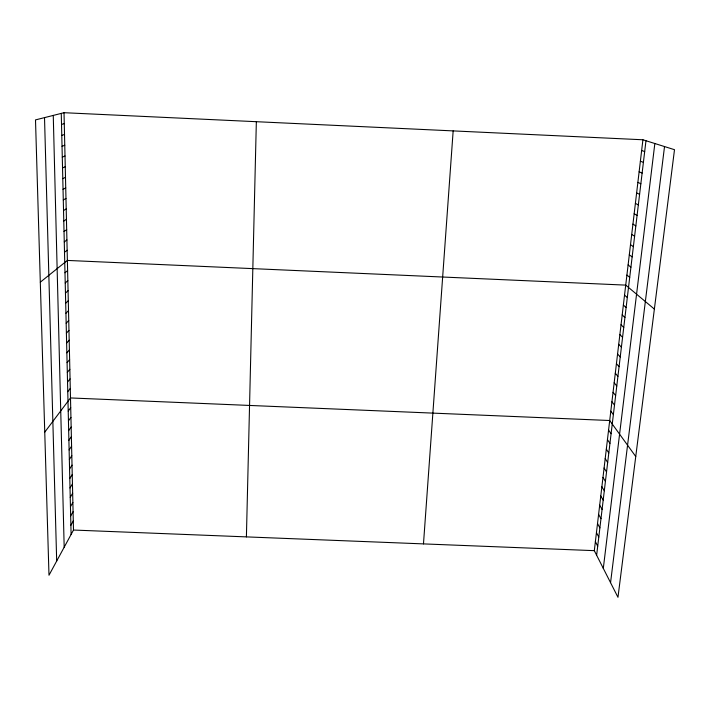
<?xml version="1.0" encoding="UTF-8"?>
<svg xmlns="http://www.w3.org/2000/svg" width="710" height="710" viewBox="0 0 710 710"><rect width="100%" height="100%" fill="white"/><g stroke="black" fill="none" stroke-linecap="round" stroke-linejoin="round"><path stroke-width="1.06" d="M246.405 536.884L256.345 121.694M423.479 543.895L453.157 130.897M642.914 139.772L674.5 149.695L617.975 597.296L594.314 550.658L642.914 139.772L64.024 112.704L35.5 119.901L48.99 575.233L73.494 530.042L64.024 112.704M596.631 555.22L645.976 140.74M603.305 568.382L654.842 143.518M610.556 582.67L664.524 146.562M70.885 525.258L73.281 520.909M70.663 516.001L73.077 511.733M70.45 506.709L72.864 502.511M70.228 497.364L72.66 493.237M70.006 487.974L72.447 483.918M69.793 478.531L72.234 474.564M69.571 469.044L72.021 465.148M69.349 459.512L71.808 455.696M69.118 449.927L71.586 446.191M68.897 440.298L71.373 436.641M68.675 430.615L71.151 427.038M68.444 420.888L70.938 417.391M68.213 411.108L70.716 407.7M44.757 432.142L70.494 397.946L609.704 420.515L635.752 456.521M67.761 391.689L70.281 388.441M67.539 382.06L70.059 378.892M67.308 372.368L69.846 369.289M67.086 362.641L69.624 359.633M66.855 352.852L69.403 349.941M66.625 343.028L69.181 340.196M66.394 333.141L68.959 330.398M66.163 323.21L68.737 320.556M65.932 313.225L68.515 310.661M65.693 303.197L68.293 300.712M65.462 293.106L68.062 290.718M65.222 282.97L67.832 280.672M64.983 272.782L67.61 270.572M40.31 282.172L67.379 260.428L625.723 285.118L654.371 309.081M64.504 252.245L67.148 250.231M64.264 241.897L66.909 239.971M64.024 231.495L66.678 229.667M63.776 221.041L66.447 219.31M63.527 210.533L66.207 208.9M63.288 199.963L65.968 198.427M63.039 189.339L65.728 187.91M62.791 178.663L65.489 177.331M62.533 167.933L65.249 166.699M62.285 157.141L65.009 156.014M62.027 146.296L64.761 145.275M61.779 135.388L64.521 134.474M61.521 124.419L64.273 123.62M73.494 530.042L594.314 550.658M641.645 150.511L644.68 151.576M640.376 161.188L643.402 162.359M639.124 171.811L642.124 173.089M637.873 182.381L640.855 183.757M636.63 192.898L639.586 194.371M635.388 203.353L638.334 204.924M634.163 213.754L637.083 215.432M632.938 224.112L635.841 225.878M631.722 234.406L634.598 236.27M630.507 244.657L633.364 246.618M629.3 254.846L632.14 256.905M628.101 264.99L630.924 267.137M626.912 275.081L629.717 277.317M624.543 295.111L627.303 297.525M623.362 305.052L626.113 307.554M622.191 314.938L624.924 317.53M621.028 324.772L623.744 327.461M619.874 334.561L622.563 337.339M618.721 344.306L621.401 347.163M617.576 353.997L620.229 356.944M616.431 363.644L619.076 366.671M615.295 373.238L617.922 376.344M614.168 382.788L616.777 385.983M613.041 392.293L615.632 395.568M611.922 401.745L614.496 405.099M610.813 411.152L613.369 414.587M608.568 430.118L611.097 433.712M607.441 439.667L609.943 443.342M606.313 449.173L608.807 452.927M605.195 458.624L607.671 462.459M604.086 468.041L606.544 471.946M602.976 477.404L605.417 481.38M601.876 486.714L604.299 490.77M600.775 495.988L603.189 500.115M599.693 505.209L602.08 509.416M598.601 514.386L600.979 518.664M597.518 523.527L599.879 527.876M596.444 532.615L598.796 537.035M595.379 541.659L597.705 546.15M44.517 117.629L56.685 561.051M53.259 115.419L64.184 547.206M61.264 113.396L71.098 534.461"/></g></svg>
